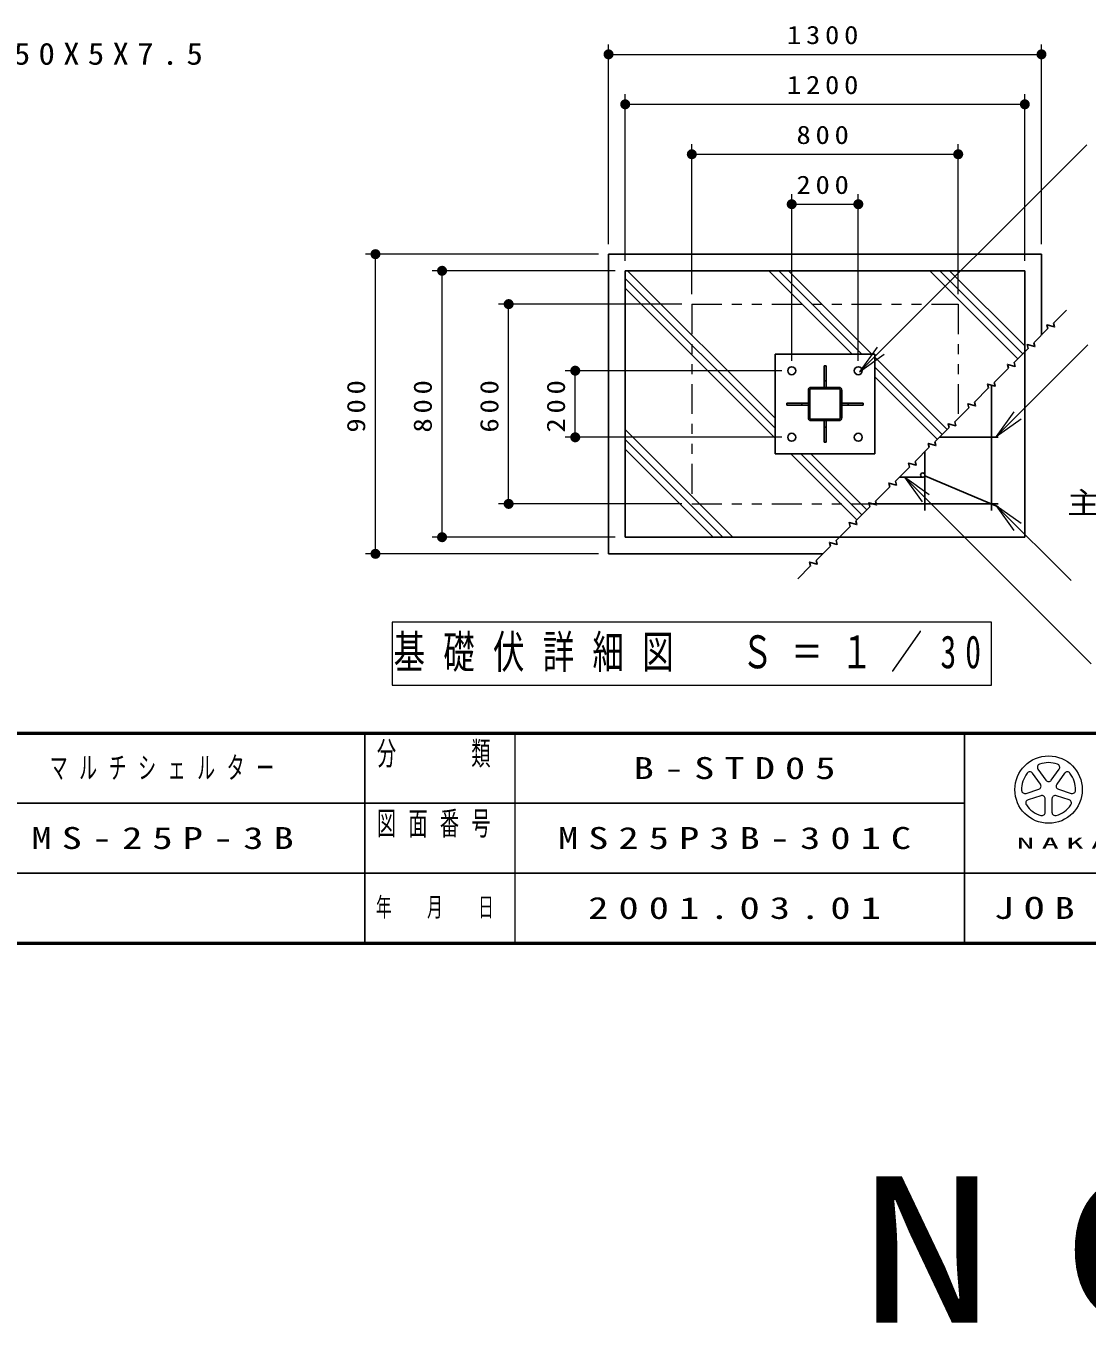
# Model space of a CAD drawing. Units: millimetres on the paper, with parts at other scales. Extents: x -365 to 12, y -38 to 257.
# Drawn here: x -163.9 to -57.7, y -38.2 to 91.8 of the extents above; entities that cross this region are included whole.
import ezdxf

# ---------------------------------------------------------------- set-up
doc = ezdxf.new("R2010")
doc.units = ezdxf.units.MM
doc.linetypes.add('USER3', pattern=[8, 3, -1, 1, -1, 1, -1])
doc.layers.add('LY_1', color=7, linetype='Continuous', lineweight=25)
doc.layers.add('LY_2', color=7, linetype='Continuous', lineweight=13)
doc.styles.add('ＭＳ ゴシック', font='')
doc.styles.get('ＭＳ ゴシック').set_extended_font_data('MS Gothic')

# ---------------------------------------------------------------- blocks, each defined once
blk = doc.blocks.new('open_arrow')
at = {"color": 0, "linetype": 'Continuous', "lineweight": -2}
blk.add_lwpolyline([(7.5, 1.25), (0, 0), (7.5, -1.25)], dxfattribs=at)
blk = doc.blocks.new('filled_dot')
at = {"color": 0, "linetype": 'Continuous', "lineweight": -2, "const_width": 1.25}
blk.add_lwpolyline([(-0.625, 0, 1), (0.625, 0, 1)], format="xyb", close=True, dxfattribs=at)

msp = doc.modelspace()

# ---------------------------------------------------------------- linework, layer by layer
at = {"layer": 'LY_1', "lineweight": 13}
for p, q in [((-105.614, 69.963), (-105.614, 89.963)), ((-62.28, 69.963), (-62.28, 89.963)), ((-105.614, 88.963), (-62.28, 88.963)), ((-103.947, 68.297), (-103.947, 84.963)), ((-63.947, 68.297), (-63.947, 84.963)), ((-103.947, 83.963), (-63.947, 83.963)), ((-97.28, 64.963), (-97.28, 79.963)), ((-80.487, 57.17), (-57.737, 79.92)), ((-70.614, 64.963), (-70.614, 79.963)), ((-97.28, 78.963), (-70.614, 78.963)), ((-87.28, 58.297), (-87.28, 74.963)), ((-80.614, 58.297), (-80.614, 74.963)), ((-87.28, 73.963), (-80.614, 73.963)), ((-106.614, 68.963), (-129.947, 68.963)), ((-128.947, 38.963), (-128.947, 68.963)), ((-104.947, 67.297), (-123.28, 67.297)), ((-122.28, 40.63), (-122.28, 67.297)), ((-103.947, 66.54), (-88.947, 51.54)), ((-103.714, 67.297), (-88.947, 52.53)), ((-89.572, 67.297), (-81.239, 58.963)), ((-88.582, 67.297), (-80.249, 58.963)), ((-87.592, 67.297), (-79.259, 58.963)), ((-73.45, 67.297), (-64.644, 58.491)), ((-72.46, 67.297), (-64.149, 58.986)), ((-71.47, 67.297), (-63.947, 59.774)), ((-103.947, 65.55), (-88.947, 50.55)), ((-98.28, 63.963), (-116.614, 63.963)), ((-115.614, 43.963), (-115.614, 63.963)), ((-66.803, 50.7), (-57.629, 59.874)), ((-78.947, 58.652), (-71.715, 51.42)), ((-88.28, 57.297), (-109.947, 57.297)), ((-108.947, 50.63), (-108.947, 57.297)), ((-78.947, 57.662), (-72.21, 50.925)), ((-78.947, 56.672), (-72.705, 50.43)), ((-103.947, 51.408), (-93.169, 40.63)), ((-88.28, 50.63), (-109.947, 50.63)), ((-103.947, 50.418), (-94.159, 40.63)), ((-103.947, 49.428), (-95.149, 40.63)), ((-87.361, 48.963), (-80.766, 42.369)), ((-86.371, 48.963), (-80.271, 42.864)), ((-85.381, 48.963), (-79.776, 43.359)), ((-76.001, 46.63), (-57.317, 27.946)), ((-98.28, 43.963), (-116.614, 43.963)), ((-66.8, 43.762), (-59.317, 36.28)), ((-104.947, 40.63), (-123.28, 40.63)), ((-106.614, 38.963), (-129.947, 38.963)), ((-67.28, 32.113), (-127.28, 32.113)), ((-127.28, 32.113), (-127.28, 25.813)), ((-67.28, 25.813), (-67.28, 32.113)), ((-127.28, 25.813), (-67.28, 25.813))]:
    msp.add_line(p, q, dxfattribs=at)
at = {"layer": 'LY_1'}
for p, q in [((-105.614, 68.963), (-62.28, 68.963)), ((-105.614, 68.963), (-105.614, 38.963)), ((-62.28, 68.963), (-62.28, 60.854)), ((-103.947, 67.297), (-63.947, 67.297)), ((-103.947, 67.297), (-103.947, 40.63)), ((-63.947, 67.297), (-63.947, 40.63)), ((-88.947, 58.963), (-78.947, 58.963)), ((-88.947, 58.963), (-88.947, 48.963)), ((-78.947, 58.963), (-78.947, 48.963)), ((-83.847, 57.797), (-84.047, 57.797)), ((-84.047, 57.797), (-84.047, 55.63)), ((-83.847, 57.797), (-83.847, 55.63)), ((-83.847, 56.297), (-84.047, 56.297)), ((-85.614, 55.33), (-85.614, 52.597)), ((-85.464, 55.33), (-85.464, 52.597)), ((-85.314, 55.63), (-82.58, 55.63)), ((-85.314, 55.48), (-82.58, 55.48)), ((-82.43, 55.33), (-82.43, 52.597)), ((-82.28, 55.33), (-82.28, 52.597)), ((-67.28, 55.854), (-67.28, 43.297)), ((-87.78, 54.063), (-87.78, 53.863)), ((-87.78, 54.063), (-85.614, 54.063)), ((-87.78, 53.863), (-85.614, 53.863)), ((-86.28, 54.063), (-86.28, 53.863)), ((-80.114, 54.063), (-82.28, 54.063)), ((-80.114, 53.863), (-82.28, 53.863)), ((-81.614, 53.863), (-81.614, 54.063)), ((-80.114, 53.863), (-80.114, 54.063)), ((-85.314, 52.447), (-82.58, 52.447)), ((-85.314, 52.297), (-82.58, 52.297)), ((-84.047, 50.13), (-84.047, 52.297)), ((-83.847, 50.13), (-83.847, 52.297)), ((-84.047, 51.63), (-83.847, 51.63)), ((-84.047, 50.13), (-83.847, 50.13)), ((-72.504, 50.63), (-66.614, 50.63)), ((-88.947, 48.963), (-78.947, 48.963)), ((-73.947, 49.187), (-73.947, 43.297)), ((-73.947, 49.187), (-73.947, 46.847)), ((-76.504, 46.63), (-74.164, 46.63)), ((-73.947, 46.756), (-66.614, 43.684)), ((-79.171, 43.963), (-66.614, 43.963)), ((-103.947, 40.63), (-63.947, 40.63)), ((-105.614, 38.963), (-84.171, 38.963))]:
    msp.add_line(p, q, dxfattribs=at)
at = {"layer": 'LY_1', "linetype": 'USER3', "lineweight": 13}
for p, q in [((-97.28, 63.963), (-70.614, 63.963)), ((-97.28, 63.963), (-97.28, 43.963)), ((-70.614, 63.963), (-70.614, 52.521)), ((-97.28, 43.963), (-79.171, 43.963))]:
    msp.add_line(p, q, dxfattribs=at)
at = {"layer": 'LY_1'}
msp.add_lwpolyline([(-86.671, 36.463), (-85.388, 37.747), (-85.491, 38.133), (-84.719, 37.926), (-84.822, 38.312), (-83.408, 39.726), (-83.511, 40.113), (-82.739, 39.906), (-82.842, 40.292), (-81.428, 41.706), (-81.532, 42.093), (-80.759, 41.886), (-80.862, 42.272), (-79.448, 43.686), (-79.552, 44.073), (-78.779, 43.866), (-78.882, 44.252), (-77.468, 45.666), (-77.572, 46.053), (-76.799, 45.845), (-76.903, 46.232), (-75.488, 47.646), (-75.592, 48.032), (-74.819, 47.825), (-74.923, 48.212), (-73.508, 49.626), (-73.612, 50.012), (-72.839, 49.805), (-72.943, 50.192), (-71.529, 51.606), (-71.632, 51.992), (-70.859, 51.785), (-70.963, 52.172), (-69.549, 53.586), (-69.652, 53.972), (-68.879, 53.765), (-68.983, 54.151), (-67.569, 55.566), (-67.672, 55.952), (-66.9, 55.745), (-67.003, 56.131), (-65.589, 57.546), (-65.692, 57.932), (-64.92, 57.725), (-65.023, 58.111), (-63.609, 59.525), (-63.712, 59.912), (-62.94, 59.705), (-63.043, 60.091), (-61.629, 61.505), (-61.733, 61.892), (-60.96, 61.685), (-61.063, 62.071), (-59.78, 63.354)], dxfattribs=at)
for centre, radius in [((-87.28, 57.297), 0.4), ((-80.614, 57.297), 0.4), ((-87.28, 50.63), 0.4), ((-80.614, 50.63), 0.4), ((-74.164, 46.847), 0.217)]:
    msp.add_circle(centre, radius, dxfattribs=at)
for centre, radius, start, end in [((-85.314, 55.33), 0.3, 90, 180), ((-85.314, 55.33), 0.15, 90, 180), ((-82.58, 55.33), 0.3, 0, 90), ((-82.58, 55.33), 0.15, 0, 90), ((-85.314, 52.597), 0.3, 179.99999, 270), ((-85.314, 52.597), 0.15, 179.99999, 270), ((-82.58, 52.597), 0.3, 270, 0), ((-82.58, 52.597), 0.15, 270, 0)]:
    msp.add_arc(centre, radius, start, end, dxfattribs=at)
at = {"layer": 'LY_2', "lineweight": 50}
for p, q in [((-365, 21), (0, 21)), ((-365, 0), (0, 0))]:
    msp.add_line(p, q, dxfattribs=at)
at = {"layer": 'LY_2', "color": 211, "lineweight": 25}
for p, q in [((-130, 21), (-130, 0)), ((-70, 21), (-70, 0)), ((-182.5, 14), (-70, 14)), ((-237.5, 7), (0, 7))]:
    msp.add_line(p, q, dxfattribs=at)
at = {"layer": 'LY_2'}
for p, q in [((-115, 21), (-115, 0)), ((-62.39, 15.917), (-63.175, 16.997)), ((-62.629, 17.393), (-61.844, 16.313)), ((-61.298, 16.313), (-60.513, 17.393)), ((-59.967, 16.997), (-60.752, 15.917)), ((-63.828, 14.985), (-62.559, 15.397)), ((-62.35, 14.755), (-63.62, 14.343)), ((-61.908, 13.099), (-61.908, 14.434)), ((-61.233, 14.434), (-61.233, 13.099)), ((-59.522, 14.343), (-60.792, 14.755)), ((-60.583, 15.397), (-59.313, 14.985))]:
    msp.add_line(p, q, dxfattribs=at)
msp.add_circle((-61.571, 15.363), 3.375, dxfattribs=at)
for centre, radius, start, end in [((-61.571, 15.363), 2.7, 142.60154, 181.39846), ((-63.448, 16.798), 0.338, 35.99999, 142.60154), ((-62.356, 17.592), 0.338, 109.39847, 215.99997), ((-61.571, 15.363), 2.7, 70.60155, 109.39847), ((-60.786, 17.592), 0.338, 324, 70.60155), ((-59.694, 16.798), 0.338, 37.39846, 143.99995), ((-61.571, 15.363), 2.7, 358.60155, 37.39847), ((-62.663, 15.718), 0.338, 287.99998, 35.99999), ((-61.571, 16.512), 0.338, 215.99998, 324), ((-60.479, 15.718), 0.338, 143.99996, 251.99999), ((-63.933, 15.306), 0.338, 181.39848, 287.99997), ((-63.516, 14.022), 0.338, 107.99999, 214.60154), ((-62.246, 14.434), 0.338, 359.99997, 107.99999), ((-60.896, 14.434), 0.338, 71.99997, 179.99999), ((-59.626, 14.022), 0.338, 325.39847, 71.99996), ((-59.209, 15.306), 0.338, 252.00001, 358.60156), ((-61.571, 15.363), 2.7, 214.60156, 253.39848), ((-62.246, 13.099), 0.338, 253.39847, 359.99997), ((-60.896, 13.099), 0.338, 179.99999, 286.60154), ((-61.571, 15.363), 2.7, 286.60155, 325.39847)]:
    msp.add_arc(centre, radius, start, end, dxfattribs=at)

# ---------------------------------------------------------------- block references
at = {"layer": 'LY_1', "lineweight": 13, "xscale": 0.4, "yscale": 0.4}
for p in [(-105.614, 88.963), (-103.947, 83.963), (-97.28, 78.963), (-87.28, 73.963)]:
    msp.add_blockref('filled_dot', p, dxfattribs=at)
for name, p, rotation in [('filled_dot', (-62.28, 88.963), 180), ('filled_dot', (-63.947, 83.963), 180), ('filled_dot', (-70.614, 78.963), 180), ('filled_dot', (-80.614, 73.963), 180), ('filled_dot', (-128.947, 68.963), 270), ('filled_dot', (-122.28, 67.297), 270), ('filled_dot', (-115.614, 63.963), 270), ('open_arrow', (-80.487, 57.17), 45), ('filled_dot', (-108.947, 57.297), 270), ('open_arrow', (-66.803, 50.7), 45), ('filled_dot', (-108.947, 50.63), 90), ('open_arrow', (-76.001, 46.63), 315), ('filled_dot', (-115.614, 43.963), 90), ('open_arrow', (-66.8, 43.762), 315), ('filled_dot', (-122.28, 40.63), 90), ('filled_dot', (-128.947, 38.963), 90)]:
    msp.add_blockref(name, p, dxfattribs=dict(at, rotation=rotation))

# ---------------------------------------------------------------- texts
at = {"layer": 'LY_1', "style": 'ＭＳ ゴシック'}
for s, insert, char_height, attachment_point in [('\\T1.33;\\W1.15;1300', (-83.947, 89.963), 1.833, 8), ('\\T1.5;\\W1.1;貫：匚-100X50X5X7.5', (-192.332, 88.899), 2.199, 4), ('\\T1.33;\\W1.15;1200', (-83.947, 84.963), 1.833, 8), ('\\T1.33;\\W1.15;800', (-83.947, 79.963), 1.833, 8), ('\\T1.33;\\W1.15;200', (-83.947, 74.963), 1.833, 8), ('\\T1.5;\\W1.1;主筋:10-D13\\~@220(タテ)', (-59.714, 43.78), 2.199, 4), ('\\T1.58;\\W0.7;基礎伏詳細図\u3000Ｓ＝１／30', (-97.28, 28.963), 3.299, 5), ('\\T1.64;\\W0.6;マルチシェルター', (-149.75, 17.5), 2.199, 5), ('\\T1.5;\\W1.35;B-STD05', (-92.5, 17.5), 2.199, 5), ('\\T1.5;\\W1.35;MS-25P-3B', (-149.75, 10.5), 2.199, 5), ('\\T1.5;\\W1.35;2001.03.01', (-92.5, 3.5), 2.199, 5), ('\\T1.5;\\W1.35;NCA3G', (-30, -23.333), 14.66, 2)]:
    msp.add_mtext(s, dxfattribs=dict(at, insert=insert, char_height=char_height, attachment_point=attachment_point))
at = {"layer": 'LY_1', "char_height": 1.833, "attachment_point": 8, "rotation": 90, "style": 'ＭＳ ゴシック'}
for s, insert in [('\\T1.33;\\W1.15;900', (-129.947, 53.963)), ('\\T1.33;\\W1.15;800', (-123.28, 53.963)), ('\\T1.33;\\W1.15;600', (-116.614, 53.963)), ('\\T1.33;\\W1.15;200', (-109.947, 53.963))]:
    msp.add_mtext(s, dxfattribs=dict(at, insert=insert))
at = {"layer": 'LY_1', "color": 1, "insert": (-92.5, 10.5), "char_height": 2.199, "attachment_point": 5, "style": 'ＭＳ ゴシック'}
msp.add_mtext('\\T1.5;\\W1.35;MS25P3B-301C', dxfattribs=at)
at = {"layer": 'LY_2', "color": 4, "style": 'ＭＳ ゴシック'}
for s, insert, char_height, attachment_point in [('\\T1.64;\\W0.6;分\u3000\u3000類', (-122.5, 20.167), 2.346, 2), ('\\T1.64;\\W0.6;図面番号', (-122.5, 13.167), 2.346, 2), ('\\T1.44;\\W2.3;NAKAMURA\\~MFG.CORPORATION', (-35, 10), 1.1, 5), ('\\T1.64;\\W0.6;年\u3000月\u3000日', (-122.5, 3.5), 1.906, 5), ('\\T1.5;\\W1.35;JOB', (-62.5, 3.5), 2.199, 5)]:
    msp.add_mtext(s, dxfattribs=dict(at, insert=insert, char_height=char_height, attachment_point=attachment_point))

doc.saveas('drawing.dxf')
